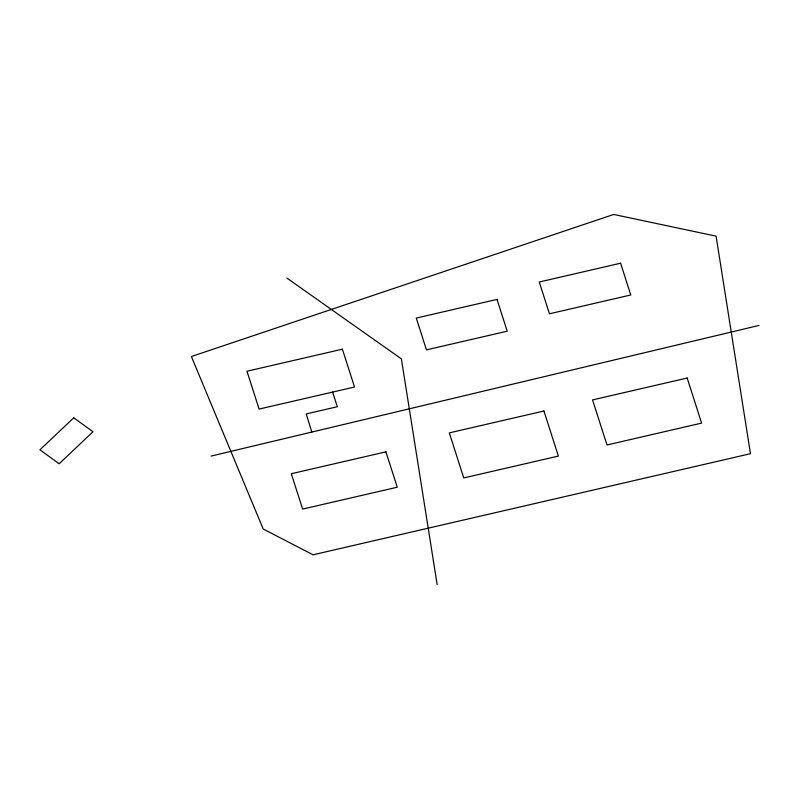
<?xml version="1.0" encoding="UTF-8"?>
<svg xmlns="http://www.w3.org/2000/svg" width="799" height="799" viewBox="0 0 799 799"><rect width="100%" height="100%" fill="white"/><g stroke="black" fill="none" stroke-linecap="round" stroke-linejoin="round"><path stroke-width="1.2" d="M211.076 456.089L759.05 325.423M286.831 278.032L401.378 358.871L437.153 584.548M332.614 392.089L337.318 406.731L306.237 413.912L311.81 432.069M73.748 417.797L39.95 449.817L59.166 463.78L92.954 431.76L73.748 417.797M613.712 214.452L191.39 356.524L263.211 529.018L313.068 554.796L750.471 453.702L716.094 236.154L613.712 214.452M620.593 263.211L539.265 282.007L549.452 313.787L630.781 294.981L620.593 263.211M497.018 299.405L416.279 318.072L426.466 349.852L507.215 331.195L497.018 299.405M342.391 349.183L246.971 371.235L259.106 409.078L354.526 387.026L342.391 349.183M543.929 411.006L449.318 432.878L463.76 477.942L558.381 456.079L543.929 411.006M687.17 378.037L592.548 399.909L607 444.973L701.612 423.11L687.17 378.037M385.917 451.854L291.295 473.727L302.641 509.093L397.263 487.22L385.917 451.854"/></g></svg>
